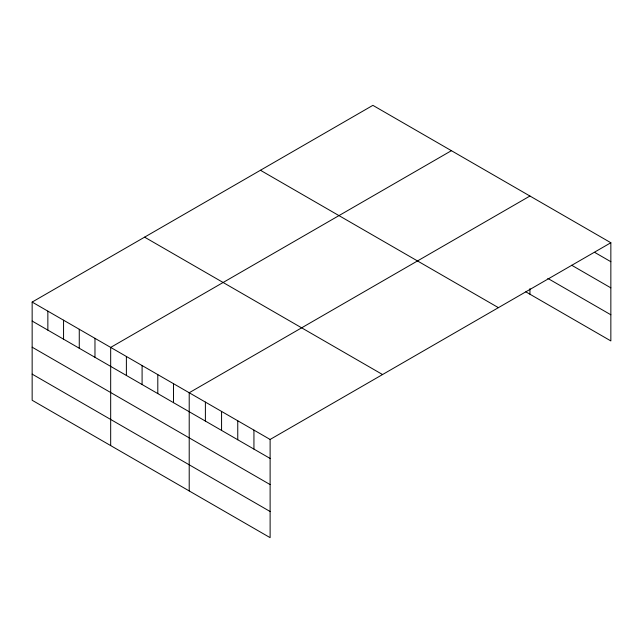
<?xml version="1.0" encoding="UTF-8"?>
<svg xmlns="http://www.w3.org/2000/svg" width="643" height="643" viewBox="0 0 643 643"><rect width="100%" height="100%" fill="white"/><g stroke="black" fill="none" stroke-linecap="round" stroke-linejoin="round"><path stroke-width="0.96" d="M610.85 242.741L270.116 439.458L270.116 537.652L32.15 400.259L32.15 302.073L372.884 105.348L610.85 242.741L610.85 340.927L525.805 291.834M451.41 150.687L110.676 347.413L110.676 445.599M529.945 196.027L189.211 392.744L189.211 490.939M594.671 252.377L610.85 261.717M571.675 265.238L610.85 287.863M547.828 278.403L610.85 314.789M260.439 170.266L498.405 307.659M144.595 237.154L382.561 374.539M32.15 302.073L270.116 439.458M32.15 321.05L270.116 458.443M32.15 347.188L270.116 484.581M32.15 374.122L270.116 511.506M529.945 288.619L529.945 294.213M253.937 430.119L253.937 449.095M237.757 420.779L237.757 439.756M221.57 411.432L221.57 430.416M205.39 402.092L205.39 421.069M173.506 383.678L173.506 402.663M157.8 374.612L157.8 393.596M142.095 365.546L142.095 384.522M126.382 356.479L126.382 375.456M94.971 338.339L94.971 357.323M79.266 329.272L79.266 348.257M63.561 320.206L63.561 339.191M47.855 311.14L47.855 330.116"/></g></svg>
